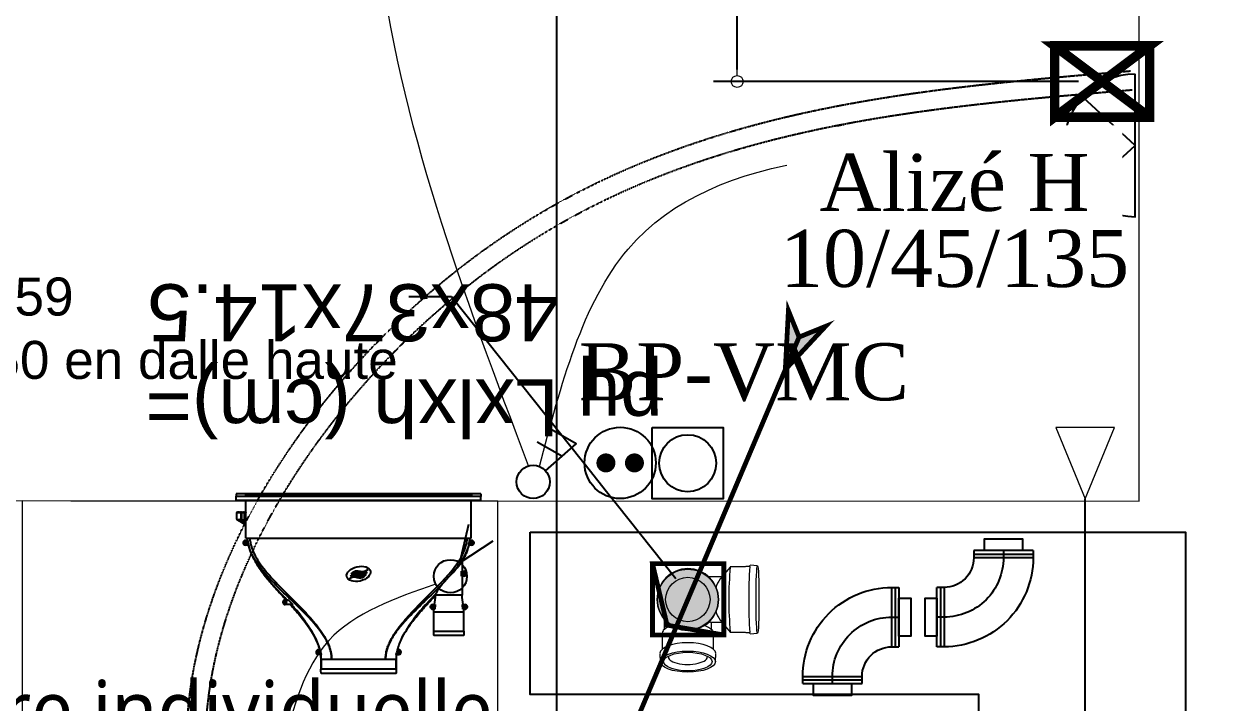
# Model space of a CAD drawing. Header units: millimetres. Extents: x 454430 to 532383, y -370512 to -310890.
# Drawn here: x 465382 to 467923, y -323335 to -321907 of the extents above; entities that cross this region are included whole.
import ezdxf
from ezdxf import colors
from ezdxf.entities.mleader import LeaderData, LeaderLine
from ezdxf.math import Vec2, Vec3

# ---------------------------------------------------------------- set-up
doc = ezdxf.new("R2010")
doc.units = ezdxf.units.MM
doc.set_wipeout_variables(frame=1)
doc.linetypes.add('prlm_ef', pattern=[0.165, 0.1, -0.065])
for name, color, linetype, lineweight in [('_GAZELEC-BOITE INCORPO', 36, 'Continuous', 18), ('_GAZELEC-RESERVATION', 1, 'Continuous', 18), ('_GAZELEC-RESERVATION 2', 132, 'Continuous', 18)]:
    doc.layers.add(name, color=color, linetype=linetype, lineweight=lineweight)
for name, color, linetype in [('_GAZELEC-EAU CHAUDE', 1, 'Continuous'), ('GAZ-EU FLECHE', 42, 'Continuous'), ('prlm-CHAUFF', 30, 'Continuous'), ('prlm-EAU-CHU', 42, 'Continuous'), ('prlm-EAU-EF', 161, 'Continuous'), ('prlm-EAU-EUEV', 25, 'Continuous'), ('prlm-ELEC-CFO', 201, 'Continuous'), ('prlm-GT', 242, 'Continuous'), ('prlm-VMC', 93, 'Continuous')]:
    doc.layers.add(name, color=color, linetype=linetype)
doc.layers.add('prlm-xpoly', color=7, linetype='Continuous', plot=False)
doc.styles.add('Arial', font='arial.ttf')
doc.styles.add('prlm-chauff', font='trebucbi.ttf', dxfattribs={"height": 18})
doc.styles.add('prlm-elec-cfo', font='comic.ttf', dxfattribs={"height": 12})
doc.styles.add('prlm-vmc', font='pala.ttf', dxfattribs={"height": 14})
doc.styles.get("Standard").update_dxf_attribs({"font": 'arial.ttf'})
doc.dimstyles.new('200', dxfattribs={"dimtxt": 150, "dimasz": 25, "dimexe": 50, "dimexo": 50, "dimgap": 20, "dimtad": 1, "dimdec": 0, "dimlfac": 0.1, "dimdsep": 46, "dimtxsty": 'Arial', "dimblk1": 'DOTBLANK', "dimblk2": 'DOTBLANK', "dimsah": 1, "dimcen": 25, "dimclrd": 5, "dimclre": 5, "dimadec": 0, "dimazin": 0, "dimtfac": 1, "dimtdec": 0, "dimtmove": 0, "dimatfit": 3, "dimldrblk": 'DOTBLANK', "dimfxl": 50, "dimtolj": 1, "dimtzin": 0, "dimarcsym": 0})

# ---------------------------------------------------------------- blocks, each defined once
blk = doc.blocks.new('xi.PCHD')
at = {"color": 0, "lineweight": 5}
blk.add_wipeout([(-7.5, -7.5), (7.5, -7.5), (7.5, 7.5), (-7.5, 7.5)], dxfattribs=at).dxf.layer = 'prlm-ELEC-CFO'
at = {"layer": 'prlm-ELEC-CFO', "color": 0, "linetype": 'ByBlock', "lineweight": 5, "const_width": 2}
for points in [[(-4, 0, 1), (-2, 0, 1)], [(2, 0, 1), (4, 0, 1)]]:
    blk.add_lwpolyline(points, format="xyb", close=True, dxfattribs=at)
at = {"layer": 'prlm-ELEC-CFO', "color": 0, "linetype": 'ByBlock', "lineweight": -2}
blk.add_circle((0, 0), 7.5, dxfattribs=at)
blk = doc.blocks.new('xi.DA')
at = {"layer": 'prlm-ELEC-CFO', "color": 0}
for points in [[(0.61, -1.67), (7.04, 4.05), (1.81, 7.01)], [(4.05, 1.39), (-1.17, 4.34)]]:
    blk.add_lwpolyline(points, dxfattribs=at)
blk.add_circle((-2, -4), 3.5, dxfattribs=at)
blk = doc.blocks.new('xi.ECAP')
at = {"color": 0}
blk.add_wipeout([(-15, 0), (-10.13, 11.06), (0, 15), (10.13, 11.06), (15, 0)], dxfattribs=at).dxf.layer = 'prlm-ELEC-CFO'
at = {"layer": 'prlm-ELEC-CFO', "color": 0, "linetype": 'ByBlock', "lineweight": -2, "flags": 128}
blk.add_lwpolyline([(15, 0, 1), (-15, 0)], format="xyb", close=True, dxfattribs=at)
at = {"layer": 'prlm-ELEC-CFO', "color": 0}
blk.add_lwpolyline([(-10.13, 11.06), (0, 0), (10.13, 11.06)], dxfattribs=at)
blk = doc.blocks.new('xi.VV')
at = {"layer": 'prlm-ELEC-CFO', "color": 0}
blk.add_lwpolyline([(6.95, 3.42), (0.01, -1.13), (1.91, 6.95)], dxfattribs=at)
blk.add_circle((-2, -4), 3.5, dxfattribs=at)
blk = doc.blocks.new('xi.chu')
at = {"layer": 'prlm-EAU-EUEV', "linetype": 'ByBlock', "lineweight": 5}
blk.add_hatch(color=0, dxfattribs=at).paths.add_polyline_path([(6.5, 0, 1), (-6.5, 0, 1)])
at = {"layer": 'prlm-EAU-EUEV', "color": 0, "linetype": 'ByBlock', "lineweight": 5}
blk.add_circle((0, 0), 6.5, dxfattribs=at)
blk = doc.blocks.new('xi.aam22')
at = {"layer": 'prlm-EAU-CHU', "color": 0, "lineweight": 13}
for p, q in [((-5.8, 13.12), (-5.89, 11.33)), ((5.89, 11.33), (5.8, 13.12)), ((-5.41, 10.46), (-5.41, 7.11)), ((5.41, 7.11), (5.41, 10.46)), ((-13.12, 7.25), (-14.67, 7.11)), ((-13.12, 7.25), (-13.03, 6.97)), ((-12.22, 6.97), (-13.03, 6.97)), ((-12.09, 6.85), (-12.22, 6.97)), ((-8.92, 6.85), (-12.09, 6.85)), ((-6.83, 4.34), (-8.91, 6.84)), ((-5, 6.32), (-5, 4.87)), ((5, 3.93), (5, 6.32)), ((-7.27, 4.87), (-4.96, 4.87)), ((-8.91, -6.84), (-6.83, -4.34)), ((-4.09, -4.87), (-7.27, -4.87)), ((-14.67, -7.11), (-13.12, -7.25)), ((-13.03, -6.94), (-13.12, -7.25)), ((-13.03, -6.97), (-12.22, -6.97)), ((-12.22, -6.97), (-12.09, -6.85)), ((-12.09, -6.85), (-8.92, -6.85))]:
    blk.add_line(p, q, dxfattribs=at)
at = {"layer": 'prlm-EAU-CHU', "color": 0, "lineweight": 13, "flags": 128}
blk.add_lwpolyline([(-4.96, 4.87), (-4.86, 4.84), (-4.68, 4.73), (-4.43, 4.56)], dxfattribs=at)
at = {"layer": 'prlm-EAU-CHU', "color": 0, "lineweight": 13}
for radius in [6.36, 4.67]:
    blk.add_circle((0, 0), radius, dxfattribs=at)
for centre, radius, start, end in [((-119.65, -0.01), 106.84, 356.281, 3.7477), ((-87.18, 0), 78.56, 354.9975, 5.0025), ((-4.48, 7.14), 0.936, 184.6605, 218.1259), ((-2.54, 9.09), 3.68, 223.507, 258.776), ((2.54, 9.09), 3.68, 281.224, 316.493), ((4.48, 7.14), 0.936, 321.8741, 355.3395), ((-11.68, 0.73), 6.05, 16.1332, 36.5542), ((-11.68, -0.73), 6.05, 323.4458, 343.8668)]:
    blk.add_arc(centre, radius, start, end, dxfattribs=at)
for centre, major_axis, ratio in [((0, 13.07), (5.79, 0), 0.383426), ((0, 13.07), (5.11, 0), 0.383329), ((-14.67, 0), (0, -7.1), 0.043635)]:
    blk.add_ellipse(centre, major_axis=major_axis, ratio=ratio, dxfattribs=at)
for centre, major_axis, ratio, start_param, end_param in [((0, 12.09), (-4.1, -0.03), 0.383971, 2.986035, 6.398097), ((0, 11.41), (-5.89, 0), 0.391508, 0.036281, 3.105311)]:
    blk.add_ellipse(centre, major_axis=major_axis, ratio=ratio, start_param=start_param, end_param=end_param, dxfattribs=at)
blk = doc.blocks.new('xi.be')
at = {"layer": 'prlm-VMC', "color": 0, "linetype": 'ByBlock', "lineweight": 5, "flags": 128}
blk.add_lwpolyline([(-6.17, -15), (6.17, -15), (0, 0)], close=True, dxfattribs=at)
at = {"layer": 'prlm-VMC', "color": 0, "linetype": 'ByBlock', "lineweight": 5}
blk.add_solid([(0, -1), (5.17, -14), (-5.17, -14), (0, -1)], dxfattribs=at)
blk = doc.blocks.new('xi.cv125-90')
at = {"layer": 'prlm-CHAUFF'}
for points in [[(-6.25, 0), (6.25, 0)], [(6.25, -0.75), (-6.25, -0.75)], [(6.25, -1.5), (-6.25, -1.5)], [(12.5, -20.25), (12.5, -7.75)], [(13.25, -7.75), (13.25, -20.25)], [(14, -20.25), (14, -7.75)]]:
    blk.add_lwpolyline(points, dxfattribs=at)
for points in [[(14, -20.25), (12.5, -20.25, -0.414214), (-6.25, -1.5), (-6.25, 0)], [(14, -14), (12.5, -14, -0.414214), (0, -1.5), (0, 0)], [(14, -7.75), (12.5, -7.75, -0.414214), (6.25, -1.5), (6.25, 0)]]:
    blk.add_lwpolyline(points, format="xyb", dxfattribs=at)
for points in [[(-4, 0), (-4, 2.5), (4, 2.5), (4, 0)], [(14, -10), (16.5, -10), (16.5, -18), (14, -18)]]:
    blk.add_lwpolyline(points, close=True, dxfattribs=at)
blk = doc.blocks.new('xi.twintop')
at = {"layer": 'prlm-CHAUFF', "ltscale": 50}
for p, q in [((-8, 35.6), (8, 35.6)), ((-7.9, 36.5), (7.9, 36.5)), ((-7.9, 35.6), (-7.9, 33.5)), ((-7.9, 33.5), (-7.9, 35.6)), ((7.9, 35.6), (7.9, 33.5)), ((7.9, 33.5), (7.9, 35.6)), ((-5.67, 33.5), (-7.9, 33.5)), ((5.67, 33.5), (-5.67, 33.5)), ((7.9, 33.5), (5.67, 33.5)), ((-8.61, 31.95), (-8.61, 32.05)), ((-8.61, 32.05), (-8.51, 32.05)), ((-8.51, 31.95), (-8.61, 31.95)), ((-8.51, 32.16), (-8.41, 32.16)), ((-8.51, 32.05), (-8.51, 32.16)), ((-8.51, 31.84), (-8.51, 31.95)), ((-8.41, 31.84), (-8.51, 31.84)), ((-7.9, 32.5), (-8.46, 32.5)), ((-8.46, 31.5), (-8.16, 31.5)), ((-8.41, 32.16), (-8.41, 32.05)), ((-8.41, 32.05), (-8.3, 32.05)), ((-8.3, 31.95), (-8.41, 31.95)), ((-8.41, 31.95), (-8.41, 31.84)), ((-8.3, 32.05), (-8.3, 31.95)), ((-8.16, 31.5), (-7.95, 32.18)), ((-7.9, 32.5), (-7.95, 32.18)), ((7.95, 32.18), (7.9, 32.5)), ((7.9, 32.5), (8.46, 32.5)), ((8.16, 31.5), (7.95, 32.18)), ((8.46, 31.5), (8.16, 31.5)), ((8.3, 31.95), (8.3, 32.05)), ((8.3, 32.05), (8.41, 32.05)), ((8.41, 31.95), (8.3, 31.95)), ((8.41, 32.16), (8.51, 32.16)), ((8.41, 32.05), (8.41, 32.16)), ((8.41, 31.84), (8.41, 31.95)), ((8.51, 31.84), (8.41, 31.84)), ((8.51, 32.16), (8.51, 32.05)), ((8.51, 32.05), (8.61, 32.05)), ((8.61, 31.95), (8.51, 31.95)), ((8.51, 31.95), (8.51, 31.84)), ((8.61, 32.05), (8.61, 31.95)), ((-22.15, 28.5), (-15.85, 28.5)), ((-9.41, 28.48), (-9.41, 28.48)), ((9.12, 29.02), (9.09, 29.02)), ((9.41, 28.48), (9.38, 28.48)), ((-15.75, 27.6), (-22.25, 27.6)), ((-22.15, 27.6), (-22.15, 23.5)), ((-22.15, 27.6), (-22.15, 23.5)), ((-15.85, 27.6), (-15.85, 23.5)), ((-15.85, 27.6), (-15.85, 23.5)), ((-22.4, 23), (-21.97, 23)), ((-15.85, 23.5), (-22.15, 23.5)), ((-21.97, 23), (-21.85, 22.06)), ((-16.15, 22.06), (-16.03, 23)), ((-16.03, 23), (-15.6, 23)), ((-22.56, 22.55), (-22.45, 22.55)), ((-22.56, 22.45), (-22.56, 22.55)), ((-22.45, 22.45), (-22.56, 22.45)), ((-22.45, 22.66), (-22.35, 22.66)), ((-22.45, 22.55), (-22.45, 22.66)), ((-22.45, 22.34), (-22.45, 22.45)), ((-22.35, 22.34), (-22.45, 22.34)), ((-21.85, 22), (-22.4, 22)), ((-22.35, 22.66), (-22.35, 22.55)), ((-22.35, 22.55), (-22.24, 22.55)), ((-22.24, 22.45), (-22.35, 22.45)), ((-22.35, 22.45), (-22.35, 22.34)), ((-22.24, 22.55), (-22.24, 22.45)), ((-21.85, 22.06), (-21.85, 22)), ((-16.2, 19.84), (-14.13, 22)), ((-14.13, 22), (-16.2, 19.84)), ((-16.15, 22), (-16.15, 22.06)), ((-15.6, 22), (-16.15, 22)), ((-15.76, 22.45), (-15.76, 22.55)), ((-15.76, 22.55), (-15.65, 22.55)), ((-15.65, 22.45), (-15.76, 22.45)), ((-15.65, 22.66), (-15.55, 22.66)), ((-15.65, 22.55), (-15.65, 22.66)), ((-15.65, 22.34), (-15.65, 22.45)), ((-15.55, 22.34), (-15.65, 22.34)), ((-15.55, 22.66), (-15.55, 22.55)), ((-15.55, 22.55), (-15.44, 22.55)), ((-15.55, 22.45), (-15.55, 22.34)), ((-15.44, 22.45), (-15.55, 22.45)), ((-15.44, 22.55), (-15.44, 22.45)), ((14.83, 21), (13.83, 22)), ((13.83, 22), (15.44, 22)), ((15.44, 21), (14.83, 21)), ((15.28, 21.45), (15.28, 21.55)), ((15.28, 21.55), (15.39, 21.55)), ((15.39, 21.45), (15.28, 21.45)), ((15.39, 21.66), (15.49, 21.66)), ((15.39, 21.55), (15.39, 21.66)), ((15.39, 21.34), (15.39, 21.45)), ((15.49, 21.34), (15.39, 21.34)), ((15.49, 21.66), (15.49, 21.55)), ((15.49, 21.55), (15.6, 21.55)), ((15.49, 21.45), (15.49, 21.34)), ((15.6, 21.45), (15.49, 21.45)), ((15.6, 21.55), (15.6, 21.45)), ((-21.8, 20), (-16.2, 20)), ((-21.8, 16), (-21.8, 20)), ((-21.8, 16), (-21.8, 20)), ((-16.2, 19.84), (-16.2, 20)), ((-16.2, 19.84), (-16.2, 20)), ((-22.36, 15.45), (-22.36, 15.55)), ((-22.36, 15.55), (-22.25, 15.55)), ((-22.25, 15.45), (-22.36, 15.45)), ((-22.25, 15.66), (-22.15, 15.66)), ((-22.25, 15.55), (-22.25, 15.66)), ((-22.25, 15.34), (-22.25, 15.45)), ((-22.15, 15.34), (-22.25, 15.34)), ((-22.2, 16), (-21.65, 16)), ((-22.15, 15.66), (-22.15, 15.55)), ((-22.15, 15.55), (-22.04, 15.55)), ((-22.15, 15.45), (-22.15, 15.34)), ((-22.04, 15.45), (-22.15, 15.45)), ((-22.04, 15.55), (-22.04, 15.45)), ((-21.65, 16), (-21.65, 15)), ((-21.65, 15), (-22.2, 15)), ((-21.8, 12.88), (-21.8, 15)), ((-21.8, 12.88), (-21.8, 15)), ((-23.96, 8.95), (-23.96, 9.05)), ((-23.96, 9.05), (-23.85, 9.05)), ((-23.85, 8.95), (-23.96, 8.95)), ((-23.85, 9.16), (-23.75, 9.16)), ((-23.85, 9.05), (-23.85, 9.16)), ((-23.85, 8.84), (-23.85, 8.95)), ((-23.75, 8.84), (-23.85, 8.84)), ((-23.8, 9.5), (-23.19, 9.5)), ((-23.36, 8.5), (-23.8, 8.5)), ((-23.75, 9.16), (-23.75, 9.05)), ((-23.75, 9.05), (-23.64, 9.05)), ((-23.75, 8.95), (-23.75, 8.84)), ((-23.64, 8.95), (-23.75, 8.95)), ((23.7, 8), (-23.7, 8)), ((-23.7, 8), (-23.7, 0)), ((-23.64, 9.05), (-23.64, 8.95)), ((-23.36, 8.42), (-23.36, 8.5)), ((23.19, 9.5), (23.8, 9.5)), ((23.36, 8.42), (23.36, 8.5)), ((23.8, 8.5), (23.36, 8.5)), ((23.64, 8.95), (23.64, 9.05)), ((23.64, 9.05), (23.75, 9.05)), ((23.75, 8.95), (23.64, 8.95)), ((23.7, 8), (23.7, 0)), ((23.75, 9.16), (23.85, 9.16)), ((23.75, 9.05), (23.75, 9.16)), ((23.75, 8.84), (23.75, 8.95)), ((23.85, 8.84), (23.75, 8.84)), ((23.85, 9.16), (23.85, 9.05)), ((23.85, 9.05), (23.96, 9.05)), ((23.85, 8.95), (23.85, 8.84)), ((23.96, 8.95), (23.85, 8.95)), ((23.96, 9.05), (23.96, 8.95)), ((24.18, 4.47), (23.7, 4.81)), ((24.06, 4.42), (23.7, 4.66)), ((23.7, 2.6), (24.06, 2.6)), ((23.7, 2.57), (23.73, 2.6)), ((23.79, 2.6), (23.88, 2.51)), ((23.88, 2.51), (23.97, 2.6)), ((24.04, 2.6), (24.13, 2.51)), ((24.06, 2.6), (24.06, 4.42)), ((24.64, 4.04), (24.06, 4.42)), ((24.64, 2.6), (24.06, 2.6)), ((24.13, 2.51), (24.22, 2.6)), ((24.2, 4.46), (24.18, 4.47)), ((24.18, 2.56), (24.24, 2.51)), ((24.54, 4.24), (24.2, 4.46)), ((24.24, 2.51), (24.3, 2.58)), ((24.28, 2.6), (24.37, 2.51)), ((24.35, 4.85), (24.33, 4.89)), ((24.35, 4.36), (24.35, 4.85)), ((24.35, 4.85), (24.36, 4.85)), ((24.37, 2.51), (24.46, 2.6)), ((24.41, 4.79), (24.43, 4.83)), ((24.41, 4.79), (24.41, 4.32)), ((25.01, 4.43), (24.41, 4.79)), ((24.42, 2.57), (24.48, 2.51)), ((24.43, 4.83), (25.04, 4.47)), ((24.48, 2.51), (24.56, 2.58)), ((24.54, 2.6), (24.63, 2.51)), ((24.63, 2.51), (24.72, 2.6)), ((24.64, 4.04), (24.72, 4.01)), ((24.64, 2.6), (24.64, 4.04)), ((24.72, 2.65), (24.64, 2.6)), ((24.64, 2.6), (24.64, 2.6)), ((25.66, 2.6), (24.64, 2.6)), ((24.7, 2.58), (24.77, 2.51)), ((24.72, 4.01), (24.72, 2.65)), ((24.72, 2.65), (25.71, 2.65)), ((24.73, 2.6), (24.82, 2.51)), ((24.82, 2.51), (24.91, 2.6)), ((24.9, 2.59), (24.98, 2.51)), ((24.98, 2.51), (25.07, 2.6)), ((25.04, 4.47), (25.01, 4.43)), ((25.01, 4.25), (25.01, 4.43)), ((25.02, 4.42), (25.01, 4.43)), ((25.06, 4.46), (25.02, 4.42)), ((25.02, 4.42), (25.02, 4.25)), ((25.28, 4.25), (25.02, 4.42)), ((25.02, 2.54), (25.05, 2.51)), ((25.04, 4.47), (25.06, 4.46)), ((25.05, 2.51), (25.09, 2.55)), ((25.06, 4.46), (25.39, 4.24)), ((25.06, 2.58), (25.13, 2.51)), ((25.13, 2.51), (25.22, 2.6)), ((25.19, 2.57), (25.25, 2.51)), ((25.25, 2.51), (25.34, 2.6)), ((25.29, 2.51), (25.32, 2.54)), ((25.31, 2.56), (25.36, 2.51)), ((25.36, 2.51), (25.45, 2.6)), ((25.4, 2.55), (25.44, 2.51)), ((25.44, 2.51), (25.53, 2.6)), ((25.48, 2.54), (25.51, 2.51)), ((25.51, 2.51), (25.6, 2.6)), ((25.55, 2.51), (25.64, 2.6)), ((25.71, 2.65), (25.66, 2.6)), ((25.66, 2.6), (25.66, 2.6)), ((25.71, 2.65), (25.71, 4.01)), ((-25.75, 0), (-25.75, -0.73)), ((25.75, 0), (-25.75, 0)), ((24.77, 2.51), (24.79, 2.53)), ((25.27, 2.53), (25.29, 2.51)), ((25.53, 2.53), (25.55, 2.51)), ((25.75, 0), (25.75, -0.73)), ((-25.75, -0.81), (-25.75, -0.73)), ((-25.75, -0.73), (25.75, -0.73)), ((-25.75, -1.3), (-25.75, -0.81)), ((25.75, -0.81), (-25.75, -0.81)), ((-25.75, -1.3), (25.75, -1.3)), ((23.75, -0.99), (-23.75, -0.99)), ((-23.75, -1.06), (-23.75, -0.99)), ((-23.55, -0.99), (-23.75, -1.06)), ((-23.75, -1.06), (23.75, -1.06)), ((23.75, -1.11), (-23.75, -1.11)), ((-23.75, -1.16), (-23.75, -1.11)), ((-23.59, -1.11), (-23.75, -1.16)), ((-23.75, -1.16), (23.75, -1.16)), ((23.75, -1.2), (-23.75, -1.2)), ((-23.75, -1.23), (-23.75, -1.2)), ((-23.64, -1.2), (-23.75, -1.23)), ((-23.75, -1.23), (23.75, -1.23)), ((23.75, -1.26), (-23.75, -1.26)), ((-23.75, -1.28), (-23.75, -1.26)), ((-23.68, -1.26), (-23.75, -1.28)), ((-23.75, -1.28), (23.75, -1.28)), ((23.75, -1.29), (-23.75, -1.29)), ((-23.75, -1.3), (-23.75, -1.29)), ((-23.73, -1.29), (-23.75, -1.3)), ((-23.75, -1.3), (23.75, -1.3)), ((23.75, -1.06), (23.55, -0.99)), ((23.75, -1.16), (23.59, -1.11)), ((23.75, -1.23), (23.64, -1.2)), ((23.75, -1.28), (23.68, -1.26)), ((23.75, -1.3), (23.73, -1.29)), ((23.75, -0.99), (23.75, -1.06)), ((23.75, -1.11), (23.75, -1.16)), ((23.75, -1.2), (23.75, -1.23)), ((23.75, -1.26), (23.75, -1.28)), ((23.75, -1.29), (23.75, -1.3)), ((25.75, -0.73), (25.75, -0.81)), ((25.75, -1.3), (25.75, -0.81))]:
    blk.add_line(p, q, dxfattribs=at)
for centre, radius in [((-8.46, 32), 0.3), ((-8.46, 32), 0.25), ((8.46, 32), 0.3), ((8.46, 32), 0.25), ((-22.4, 22.5), 0.3), ((-22.4, 22.5), 0.25), ((-15.6, 22.5), 0.3), ((-15.6, 22.5), 0.25), ((15.44, 21.5), 0.3), ((15.44, 21.5), 0.25), ((-22.2, 15.5), 0.3), ((-22.2, 15.5), 0.25), ((-23.8, 9), 0.3), ((-23.8, 9), 0.25), ((23.8, 9), 0.3), ((23.8, 9), 0.25)]:
    blk.add_circle(centre, radius, dxfattribs=at)
for centre, radius, start, end in [((-6.01, 35.83), 2, 160.5755, 186.7441), ((-6.01, 35.83), 2, 160.5755, 186.7441), ((6.01, 35.83), 2, 353.2559, 19.4245), ((6.01, 35.83), 2, 353.2559, 19.4245), ((-15.67, 33.51), 7.77, 352.5456, 359.9423), ((-15.72, 33.51), 7.82, 352.5763, 359.9264), ((-15.07, 33.49), 7.17, 353.9053, 0.1157), ((15.11, 33.49), 7.25, 179.9215, 187.8382), ((15.67, 33.51), 7.77, 180.0577, 187.4544), ((15.72, 33.51), 7.82, 180.0736, 187.4237), ((-19.51, 34.47), 11.74, 332.3321, 345.441), ((-19.16, 34.32), 11.35, 332.1374, 345.6929), ((-8.46, 32), 0.5, 90, 270), ((-15.07, 33.49), 7.17, 352.0923, 353.5448), ((21.1, 34.98), 13.43, 192.9954, 216.0824), ((19.16, 34.32), 11.35, 194.4106, 207.8626), ((8.46, 32), 0.5, 270, 90), ((-20.26, 27.83), 2, 160.5755, 186.7441), ((-20.26, 27.83), 2, 160.5755, 186.7441), ((-17.74, 27.83), 2, 353.2559, 19.4245), ((-17.74, 27.83), 2, 353.2559, 19.4245), ((-43.13, 48.06), 39, 319.3887, 329.86), ((-43.13, 48.06), 39, 319.3887, 329.8601), ((-26.92, 38.17), 20.01, 331.0483, 332.7983), ((-26.92, 38.17), 20.01, 331.0482, 332.7982), ((26.92, 38.17), 20.01, 207.2018, 208.9518), ((43.13, 48.06), 39, 210.1399, 220.6113), ((43.13, 48.06), 39, 212.5506, 220.6113), ((-22.4, 22.5), 0.5, 90, 270), ((-15.6, 22.5), 0.5, 270, 90), ((-22.51, 30.1), 11.66, 315.9701, 320.4245), ((-22.76, 30.33), 11.99, 316.0326, 320.3619), ((22.51, 30.1), 11.66, 219.5755, 224.0299), ((22.76, 30.33), 11.99, 219.6381, 223.9674), ((15.44, 21.5), 0.5, 270, 90), ((-22.2, 15.5), 0.5, 90, 270), ((-2.48, -0.77), 23.65, 136.4099, 144.7501), ((-44.74, 40.05), 35.1, 315.7111, 319.5265), ((-23.8, 9), 0.5, 90, 270), ((-11.41, 6.64), 12.12, 163.7263, 166.3852), ((23.8, 9), 0.5, 270, 90), ((17.64, -7.23), 13.85, 61.9182, 64.0515), ((17.76, -6.88), 13.43, 62.115, 63.7632), ((18.29, -6.04), 12.5, 61.3177, 61.5903), ((24.75, 5.45), 0.703, 233.033, 242.9325), ((24.72, 5.11), 0.448, 214.6713, 225.4982), ((25.88, 4.92), 0.836, 234.1326, 239.2425), ((18.29, -6.04), 12.5, 53.7494, 55.0637)]:
    blk.add_arc(centre, radius, start, end, dxfattribs=at)
blk.add_ellipse((0, 15.55), major_axis=(2.49, 0.57), ratio=0.600775, dxfattribs=at)
for points, knots in [([(-5.67, 33.5), (-5.67, 33.33), (-5.68, 33.16), (-5.7, 32.82), (-5.72, 32.65), (-5.8, 32.15), (-5.87, 31.82), (-6.05, 31.16), (-6.16, 30.84), (-6.41, 30.21), (-6.55, 29.9), (-7, 29), (-7.34, 28.43), (-8.08, 27.34), (-8.47, 26.81), (-9.69, 25.27), (-10.57, 24.3), (-12.38, 22.39), (-13.32, 21.46), (-15.19, 19.6), (-16.12, 18.67), (-17.95, 16.77), (-18.84, 15.8), (-20.08, 14.27), (-20.47, 13.75), (-21.03, 12.94), (-21.21, 12.66), (-21.55, 12.09), (-21.72, 11.8), (-22.17, 10.91), (-22.43, 10.31), (-22.7, 9.36), (-22.77, 9.03), (-22.86, 8.47), (-22.88, 8.24), (-22.89, 8)], [0, 0, 0, 0, 0.015625, 0.015625, 0.03125, 0.03125, 0.0625, 0.0625, 0.09375, 0.09375, 0.125, 0.125, 0.1875, 0.1875, 0.25, 0.25, 0.375, 0.375, 0.5, 0.5, 0.625, 0.625, 0.75, 0.75, 0.8125, 0.8125, 0.84375, 0.84375, 0.875, 0.875, 0.9375, 0.9375, 0.96875, 0.96875, 0.9907189, 0.9907189, 0.9907189, 0.9907189]), ([(-18.04, 17.26), (-16.85, 18.51), (-15.59, 19.7), (-13.1, 22.1), (-11.85, 23.3), (-10.07, 25.17), (-9.49, 25.81), (-8.39, 27.13), (-7.87, 27.82), (-7.16, 28.91), (-6.93, 29.29), (-6.52, 30.07), (-6.33, 30.48), (-6.02, 31.31), (-5.89, 31.74), (-5.76, 32.39), (-5.73, 32.61), (-5.69, 32.95), (-5.69, 33.06), (-5.67, 33.28), (-5.67, 33.39), (-5.67, 33.5)], [0, 0, 0, 0, 0.25, 0.25, 0.5, 0.5, 0.625, 0.625, 0.75, 0.75, 0.8125, 0.8125, 0.875, 0.875, 0.9375, 0.9375, 0.96875, 0.96875, 0.984375, 0.984375, 1, 1, 1, 1]), ([(5.67, 33.5), (5.67, 33.33), (5.68, 33.16), (5.71, 32.81), (5.73, 32.64), (5.81, 32.14), (5.88, 31.8), (6.08, 31.14), (6.2, 30.82), (6.47, 30.19), (6.62, 29.88), (7.1, 28.98), (7.46, 28.42), (8.23, 27.34), (8.65, 26.82), (9.93, 25.3), (10.84, 24.34), (12.72, 22.46), (13.69, 21.54), (15.61, 19.69), (16.57, 18.77), (18.43, 16.87), (19.34, 15.9), (20.59, 14.36), (20.99, 13.83), (21.55, 13), (21.73, 12.72), (22.07, 12.15), (22.24, 11.85), (22.69, 10.95), (22.94, 10.33), (23.21, 9.37), (23.28, 9.05), (23.36, 8.48), (23.38, 8.24), (23.39, 8)], [0, 0, 0, 0, 0.015625, 0.015625, 0.03125, 0.03125, 0.0625, 0.0625, 0.09375, 0.09375, 0.125, 0.125, 0.1875, 0.1875, 0.25, 0.25, 0.375, 0.375, 0.5, 0.5, 0.625, 0.625, 0.75, 0.75, 0.8125, 0.8125, 0.84375, 0.84375, 0.875, 0.875, 0.9375, 0.9375, 0.96875, 0.96875, 0.9908046, 0.9908046, 0.9908046, 0.9908046]), ([(22.89, 8), (22.88, 8.24), (22.86, 8.47), (22.77, 9.03), (22.7, 9.36), (22.43, 10.31), (22.17, 10.91), (21.72, 11.8), (21.55, 12.09), (21.21, 12.66), (21.03, 12.94), (20.47, 13.75), (20.08, 14.27), (18.84, 15.8), (17.95, 16.77), (16.12, 18.67), (15.18, 19.6), (13.32, 21.46), (12.38, 22.39), (10.57, 24.3), (9.69, 25.27), (8.47, 26.81), (8.08, 27.34), (7.34, 28.43), (7, 29), (6.55, 29.9), (6.41, 30.21), (6.16, 30.84), (6.05, 31.16), (5.87, 31.82), (5.79, 32.15), (5.72, 32.65), (5.7, 32.82), (5.68, 33.16), (5.67, 33.33), (5.67, 33.5)], [0.0092808, 0.0092808, 0.0092808, 0.0092808, 0.03125, 0.03125, 0.0625, 0.0625, 0.125, 0.125, 0.15625, 0.15625, 0.1875, 0.1875, 0.25, 0.25, 0.375, 0.375, 0.5, 0.5, 0.625, 0.625, 0.75, 0.75, 0.8125, 0.8125, 0.875, 0.875, 0.90625, 0.90625, 0.9375, 0.9375, 0.96875, 0.96875, 0.984375, 0.984375, 1, 1, 1, 1]), ([(-8.9, 29.46), (-9.06, 29.12), (-9.43, 28.41), (-10.08, 27.35), (-10.83, 26.27), (-11.65, 25.18), (-12.54, 24.1), (-13.65, 22.81), (-14.86, 21.46), (-15.81, 20.43), (-16.2, 20)], [0.1568082, 0.1568082, 0.1568082, 0.1568082, 0.2305418, 0.3149874, 0.4025619, 0.4929385, 0.5856877, 0.6803551, 0.8317746, 0.9509578, 0.9509578, 0.9509578, 0.9509578]), ([(14.38, 22), (14.06, 22.36), (13.37, 23.14), (12.33, 24.35), (11.38, 25.54), (10.58, 26.62), (9.93, 27.59), (9.37, 28.52), (9.05, 29.15), (8.91, 29.44)], [0.5730592, 0.5730592, 0.5730592, 0.5730592, 0.626259, 0.6884084, 0.7489718, 0.7930827, 0.8358988, 0.8773199, 0.9123747, 0.9123747, 0.9123747, 0.9123747]), ([(23.19, 9.5), (23.12, 9.79), (23.04, 10.07), (22.86, 10.64), (22.75, 10.92), (22.41, 11.74), (22.14, 12.27), (21.56, 13.3), (21.24, 13.8), (20.57, 14.77), (20.21, 15.25), (19.11, 16.65), (18.33, 17.54), (16.73, 19.29), (15.91, 20.15), (15.09, 21)], [0, 0, 0, 0, 0.0625, 0.0625, 0.125, 0.125, 0.25, 0.25, 0.375, 0.375, 0.5, 0.5, 0.75, 0.75, 1, 1, 1, 1]), ([(21.4, 13.55), (21.3, 13.71), (20.98, 14.2), (20.41, 15.02), (19.67, 15.99), (18.88, 16.96), (17.95, 18.04), (16.9, 19.22), (15.98, 20.24), (15.44, 20.84), (15.29, 21)], [0.1694223, 0.1694223, 0.1694223, 0.1694223, 0.1906001, 0.2339285, 0.2787061, 0.3247019, 0.3716424, 0.4351709, 0.4991397, 0.523565, 0.523565, 0.523565, 0.523565]), ([(-18.04, 17.26), (-17.81, 17.52), (-17.58, 17.79), (-17.17, 18.3), (-16.98, 18.55), (-16.64, 19.03), (-16.49, 19.25), (-16.32, 19.53), (-16.28, 19.62), (-16.22, 19.76), (-16.2, 19.81), (-16.2, 19.84)], [0, 0, 0, 0, 0.25, 0.25, 0.5, 0.5, 0.75, 0.75, 0.875, 0.875, 1, 1, 1, 1]), ([(-23.39, 8), (-23.38, 8.28), (-23.35, 8.55), (-23.25, 9.19), (-23.16, 9.55), (-22.84, 10.61), (-22.54, 11.29), (-21.83, 12.6), (-21.42, 13.22), (-20.56, 14.41), (-20.09, 14.98), (-19.62, 15.54)], [0.0331631, 0.0331631, 0.0331631, 0.0331631, 0.125, 0.125, 0.25, 0.25, 0.5, 0.5, 0.75, 0.75, 1, 1, 1, 1]), ([(-1.94, 14.63), (-1.21, 15.35), (-0.84, 15.44), (-0.45, 15.4), (0.16, 15.33), (0.81, 14.93), (1.54, 15.51)], [0, 0, 0, 0, 0.389075, 0.389075, 0.389075, 1, 1, 1, 1]), ([(-1.63, 15.67), (-0.9, 16.39), (-0.53, 16.49), (-0.14, 16.44), (0.47, 16.38), (1.12, 15.98), (1.85, 16.55)], [0, 0, 0, 0, 0.389075, 0.389075, 0.389075, 1, 1, 1, 1]), ([(-23.19, 9.5), (-23.12, 9.8), (-23.04, 10.09), (-22.9, 10.53), (-22.84, 10.67), (-22.74, 10.96), (-22.68, 11.1), (-22.5, 11.53), (-22.37, 11.8), (-22.1, 12.35), (-21.95, 12.61), (-21.8, 12.88)], [0, 0, 0, 0, 0.25, 0.25, 0.375, 0.375, 0.5, 0.5, 0.75, 0.75, 1, 1, 1, 1]), ([(-21.8, 12.88), (-21.96, 12.6), (-22.11, 12.32), (-22.4, 11.74), (-22.54, 11.45), (-22.78, 10.85), (-22.89, 10.55), (-23.01, 10.17), (-23.03, 10.1), (-23.05, 10.03)], [0, 0, 0, 0, 0.25, 0.25, 0.5, 0.5, 0.75, 0.75, 0.8062429, 0.8062429, 0.8062429, 0.8062429]), ([(24.24, 4.96), (24.23, 4.96), (24.23, 4.96), (24.22, 4.97), (24.2, 4.97), (24.19, 4.97), (24.18, 4.98), (24.16, 4.98), (24.15, 4.98), (24.13, 4.99), (24.11, 4.99), (24.09, 4.99), (24.08, 4.99), (24.05, 4.99), (24.02, 4.99), (23.98, 4.99), (23.93, 4.98), (23.89, 4.98), (23.84, 4.97), (23.78, 4.96), (23.74, 4.95), (23.71, 4.95), (23.7, 4.94)], [0.1059402, 0.1059402, 0.1059402, 0.1059402, 0.1359504, 0.1694868, 0.202886, 0.2361704, 0.2693627, 0.3024859, 0.3355633, 0.3686184, 0.401675, 0.434757, 0.4678887, 0.5010941, 0.5629781, 0.6246926, 0.6863942, 0.7482374, 0.8103737, 0.8729511, 0.9361135, 0.9654522, 0.9654522, 0.9654522, 0.9654522]), ([(23.7, 4.91), (23.71, 4.91), (23.72, 4.91), (23.74, 4.92), (23.78, 4.92), (23.81, 4.93), (23.83, 4.93), (23.86, 4.94), (23.89, 4.94), (23.92, 4.95), (23.94, 4.95), (23.97, 4.95), (23.99, 4.96), (24.02, 4.96), (24.04, 4.96), (24.06, 4.96), (24.08, 4.96), (24.11, 4.96), (24.14, 4.96), (24.18, 4.96), (24.21, 4.95), (24.24, 4.95), (24.26, 4.94), (24.28, 4.93), (24.3, 4.92), (24.32, 4.91), (24.33, 4.9), (24.33, 4.89)], [0.053874, 0.053874, 0.053874, 0.053874, 0.0607104, 0.0907643, 0.1206402, 0.1503557, 0.1799287, 0.2093776, 0.238721, 0.2679778, 0.2971672, 0.3263086, 0.3554219, 0.3845269, 0.4136437, 0.4427926, 0.4719939, 0.5012681, 0.5562327, 0.6110034, 0.6657154, 0.7205017, 0.7754929, 0.8308166, 0.8865967, 0.9429527, 1, 1, 1, 1]), ([(24.35, 4.85), (24.35, 4.86), (24.35, 4.86), (24.34, 4.87), (24.33, 4.88), (24.32, 4.88), (24.31, 4.89), (24.3, 4.89), (24.29, 4.9), (24.28, 4.9), (24.26, 4.91), (24.25, 4.91), (24.23, 4.91), (24.22, 4.92), (24.2, 4.92), (24.18, 4.92), (24.17, 4.92), (24.15, 4.92), (24.12, 4.92), (24.09, 4.92), (24.05, 4.92), (24, 4.92), (23.95, 4.91), (23.9, 4.9), (23.85, 4.89), (23.79, 4.88), (23.74, 4.87), (23.71, 4.86), (23.7, 4.86)], [0, 0, 0, 0, 0.0300773, 0.0600539, 0.0899314, 0.1197114, 0.1493956, 0.1789856, 0.2084831, 0.2378898, 0.2672073, 0.2964374, 0.3255817, 0.3546421, 0.3836203, 0.4125181, 0.4413372, 0.4700795, 0.4987468, 0.5532579, 0.6080368, 0.6630958, 0.7184471, 0.7741027, 0.8300742, 0.8863734, 0.9430116, 0.9677174, 0.9677174, 0.9677174, 0.9677174]), ([(24.65, 4.2), (24.65, 4.2), (24.64, 4.2), (24.64, 4.2), (24.63, 4.2), (24.63, 4.2), (24.62, 4.2), (24.61, 4.21), (24.6, 4.21), (24.59, 4.21), (24.58, 4.22), (24.55, 4.23), (24.54, 4.24), (24.54, 4.24)], [0, 0, 0, 0, 0.061789, 0.122374, 0.182441, 0.242697, 0.303842, 0.366548, 0.43144, 0.49908, 0.668346, 0.832646, 1, 1, 1, 1]), ([(25.45, 4.21), (25.44, 4.21), (25.44, 4.22), (25.43, 4.22), (25.41, 4.23), (25.4, 4.23), (25.39, 4.24), (25.37, 4.24), (25.36, 4.25), (25.34, 4.25), (25.32, 4.25), (25.3, 4.26), (25.29, 4.26), (25.27, 4.26), (25.24, 4.26), (25.22, 4.26), (25.2, 4.26), (25.17, 4.26), (25.13, 4.26), (25.08, 4.26), (25.03, 4.26), (24.97, 4.25), (24.91, 4.24), (24.85, 4.24), (24.79, 4.23), (24.72, 4.21), (24.67, 4.21), (24.65, 4.2)], [0.0304712, 0.0304712, 0.0304712, 0.0304712, 0.0599457, 0.0897682, 0.1195016, 0.1491541, 0.1787343, 0.2082505, 0.2377114, 0.2671256, 0.2965018, 0.3258487, 0.355175, 0.3844897, 0.4138015, 0.4431194, 0.4724522, 0.5018089, 0.5568669, 0.611863, 0.6668562, 0.7219052, 0.7770682, 0.8324028, 0.8879658, 0.9438132, 1, 1, 1, 1]), ([(25.71, 4.01), (25.69, 4.04), (25.65, 4.06), (25.55, 4.09), (25.48, 4.1), (25.35, 4.1), (25.31, 4.1), (25.21, 4.09), (25.16, 4.09), (24.98, 4.06), (24.86, 4.04), (24.72, 4.01)], [0, 0, 0, 0, 0.25, 0.25, 0.5, 0.5, 0.625, 0.625, 0.75, 0.75, 1, 1, 1, 1])]:
    blk.add_open_spline(points, degree=3, knots=knots, dxfattribs=at)
for points in [[(-22.15, 23.5), (-22.15, 23.33), (-22.14, 23.17), (-22.13, 23)], [(-22.15, 23.5), (-22.15, 23.33), (-22.14, 23.17), (-22.13, 23)], [(-15.85, 23.5), (-15.85, 23.33), (-15.86, 23.17), (-15.87, 23)], [(-15.85, 23.5), (-15.85, 23.33), (-15.86, 23.17), (-15.87, 23)], [(-22.01, 22), (-21.91, 21.33), (-21.8, 20.67), (-21.8, 20)], [(-22.01, 22), (-21.91, 21.33), (-21.8, 20.67), (-21.8, 20)], [(-15.99, 22), (-16.09, 21.33), (-16.2, 20.67), (-16.2, 20)], [(-15.99, 22), (-16.09, 21.33), (-16.2, 20.67), (-16.2, 20)], [(-1.78, 15.16), (-1.06, 15.88), (-0.68, 15.97), (-0.29, 15.93)], [(-0.39, 15.58), (-0.78, 15.62), (-1.16, 15.52), (-1.78, 15.16)], [(-0.23, 16.09), (-0.63, 16.13), (-1.01, 16.03), (-1.63, 15.67)], [(1.54, 15.51), (0.72, 14.57), (0.07, 14.98), (-0.55, 15.04)], [(1.7, 16.04), (0.88, 15.1), (0.23, 15.51), (-0.39, 15.58)], [(-0.29, 15.93), (0.32, 15.87), (0.96, 15.47), (1.7, 16.04)], [(1.85, 16.55), (1.03, 15.62), (0.38, 16.02), (-0.23, 16.09)], [(-0.55, 15.04), (-0.94, 15.09), (-1.32, 14.99), (-1.94, 14.63)], [(-23.19, 9.5), (-23.26, 9.17), (-23.32, 8.84), (-23.36, 8.5)], [(23.36, 8.5), (23.32, 8.84), (23.26, 9.17), (23.19, 9.5)]]:
    blk.add_open_spline(points, degree=3, dxfattribs=at)
at = {"layer": 'prlm-CHAUFF', "ltscale": 50, "insert": (-42.19, -13.41), "char_height": 12, "width": 139.7925, "attachment_point": 1}
blk.add_mtext('Lxlxh (cm)= 48x37x14.5', dxfattribs=at)
blk = doc.blocks.new('xi.bp-vmc-cui')
at = {"layer": 'prlm-VMC', "color": 0, "linetype": 'ByBlock', "lineweight": -2, "flags": 128}
blk.add_lwpolyline([(-7.5, 7.5), (7.5, 7.5), (7.5, -7.5), (-7.5, -7.5)], close=True, dxfattribs=at)
at = {"layer": 'prlm-VMC', "color": 0, "linetype": 'ByBlock', "lineweight": -2}
blk.add_circle((0, 0), 6, dxfattribs=at)
blk = doc.blocks.new('FLECHE2')
h = blk.add_hatch(color=256)
h.dxf.hatch_style = 1
h.paths.add_polyline_path([(496271.9, -370023.3), (496278.4, -369899.2), (496300.9, -369954.8), (496356.5, -369932.3)])
at = {"const_width": 10}
for points in [[(496066.7, -370507.2), (496300.9, -369954.8), (496356.5, -369932.3), (496271.9, -370023.3), (496300.9, -369954.8), (496278.4, -369899.2), (496271.9, -370023.3), (496356.5, -369932.3), (496300.9, -369954.8), (496278.4, -369899.2), (496271.9, -370023.3)], [(496271.9, -370023.3), (496278.4, -369899.2), (496300.9, -369954.8), (496356.5, -369932.3), (496271.9, -370023.3)]]:
    blk.add_lwpolyline(points, dxfattribs=at)
blk = doc.blocks.new('FLECHE1')
h = blk.add_hatch(color=256)
h.dxf.hatch_style = 1
h.paths.add_polyline_path([(495907.1, -370439.6), (495913.6, -370315.5), (495936.1, -370371.1), (495991.7, -370348.6)])
for p, q in [((495907.1, -370439.6), (496141.3, -369887.2)), ((495913.6, -370315.5), (495907.1, -370439.6)), ((495913.6, -370315.5), (495907.1, -370439.6)), ((495936.1, -370371.1), (495913.6, -370315.5)), ((495936.1, -370371.1), (495913.6, -370315.5)), ((495991.7, -370348.6), (495907.1, -370439.6)), ((495907.1, -370439.6), (495991.7, -370348.6)), ((495936.1, -370371.1), (495991.7, -370348.6)), ((495991.7, -370348.6), (495936.1, -370371.1)), ((495907.1, -370439.6), (495936.1, -370371.1))]:
    blk.add_line(p, q)
at = {"const_width": 10}
for points in [[(495936.1, -370371.1), (496141.3, -369887.2)], [(495907.1, -370439.6), (495913.6, -370315.5), (495936.1, -370371.1), (495991.7, -370348.6), (495907.1, -370439.6)]]:
    blk.add_lwpolyline(points, dxfattribs=at)
blk = doc.blocks.new('_DOTBLANK')
at = {"color": 0, "linetype": 'ByBlock'}
blk.add_line((-0.5, 0), (-1, 0), dxfattribs=at)
blk.add_circle((0, 0), 0.5, dxfattribs=at)
blk = doc.blocks.new('*D127')
at = {"layer": '_GAZELEC-BOITE INCORPO', "color": 5, "lineweight": -2, "transparency": 16777216}
for p, q in [((467601.6, -319035.7), (466833.3, -319035.7)), ((466883.3, -322002.4), (466883.3, -319060.7)), ((467601.6, -322027.4), (466833.3, -322027.4))]:
    blk.add_line(p, q, dxfattribs=at)
at = {"layer": '_GAZELEC-BOITE INCORPO', "color": 5, "lineweight": -2, "transparency": 16777216, "xscale": 25, "yscale": 25, "zscale": 25}
for p, rotation in [((466883.3, -319035.7), 90), ((466883.3, -322027.4), 270)]:
    blk.add_blockref('_DOTBLANK', p, dxfattribs=dict(at, rotation=rotation))
at = {"layer": '_GAZELEC-BOITE INCORPO', "color": 0, "transparency": 16777216, "insert": (466786.7, -320531.6), "char_height": 150, "attachment_point": 5, "rotation": 90, "style": 'Arial'}
blk.add_mtext('\\A1;299', dxfattribs=at)
blk = doc.blocks.new('*D131')
at = {"layer": '_GAZELEC-BOITE INCORPO', "color": 5, "lineweight": -2, "transparency": 16777216}
for p, q in [((467780.7, -319035.7), (466453.5, -319035.7)), ((466503.5, -323452.8), (466503.5, -319060.7)), ((467031.3, -323477.8), (466453.5, -323477.8))]:
    blk.add_line(p, q, dxfattribs=at)
at = {"layer": '_GAZELEC-BOITE INCORPO', "color": 5, "lineweight": -2, "transparency": 16777216, "xscale": 25, "yscale": 25, "zscale": 25}
for p, rotation in [((466503.5, -319035.7), 90), ((466503.5, -323477.8), 270)]:
    blk.add_blockref('_DOTBLANK', p, dxfattribs=dict(at, rotation=rotation))
at = {"layer": '_GAZELEC-BOITE INCORPO', "color": 0, "transparency": 16777216, "insert": (466408.5, -321256.7), "char_height": 150, "attachment_point": 5, "rotation": 90, "style": 'Arial'}
blk.add_mtext('\\A1;444', dxfattribs=at)

msp = doc.modelspace()

# ---------------------------------------------------------------- linework, layer by layer
at = {"layer": '_GAZELEC-RESERVATION 2', "const_width": 10}
msp.add_lwpolyline([(466855.2, -323042.3), (466780.2, -323042.3), (466705.2, -323042.3), (466705.2, -323192.3), (466855.2, -323192.3), (466855.2, -323042.3), (466705.2, -323042.3), (466735.9, -323171.7), (466855.2, -323192.3)], dxfattribs=at)
at = {"layer": 'prlm-ELEC-CFO', "lineweight": 13}
for points in [[(466444.2, -322836.6), (466127.1, -321738.2), (466123.9, -320944.1)], [(466248.6, -323085.3), (466024, -323203.8), (465926.2, -323429.1)]]:
    msp.add_spline(points, degree=3, dxfattribs=at)
at = {"layer": 'prlm-GT', "ltscale": 50}
msp.add_lwpolyline([(466447.3, -322975.8), (467827, -322975.8), (467826.9, -323707.8), (467392.3, -323707.7), (467392.3, -323317.8), (466447.3, -323317.8)], close=True, dxfattribs=at)
at = {"layer": 'prlm-xpoly', "lineweight": 0}
for points in [[(460981.8, -319133.5), (460981.8, -322908.3), (467729.3, -322910.6), (467729.3, -319133.5)], [(464709.3, -324620.8), (465380.1, -324620.8), (465378.3, -326520.6), (467826.3, -326519.7), (467827.1, -325151.6), (466379.7, -325151.6), (466379.5, -322910.6), (465378.3, -322909.8), (465378.3, -323958), (464708.4, -323958)]]:
    msp.add_lwpolyline(points, close=True, dxfattribs=at)

# ---------------------------------------------------------------- block references
at = {"layer": 'GAZ-EU FLECHE'}
msp.add_blockref('FLECHE1', (-29361.8, 46769.5), dxfattribs=at)
at = {"layer": 'prlm-CHAUFF', "ltscale": 50, "xscale": 10, "yscale": 10, "zscale": 10}
for name, p, rotation in [('xi.twintop', (466086.4, -322908.3), 179.9992710750819), ('xi.cv125-90', (467303.9, -323154.7), 90.0000000000057), ('xi.cv125-90', (467223.8, -323154.7), 269.9999999999984)]:
    msp.add_blockref(name, p, dxfattribs=dict(at, rotation=rotation))
at = {"layer": 'prlm-EAU-CHU', "xscale": 10, "yscale": 10, "zscale": 10, "rotation": 179.9999933324923}
msp.add_blockref('xi.aam22', (466779.5, -323117.7), dxfattribs=at)
at = {"layer": 'prlm-EAU-EUEV', "xscale": -10, "yscale": 10, "zscale": 10, "rotation": 359.9999999999998}
msp.add_blockref('xi.chu', (466779.5, -323117.7), dxfattribs=at)
at = {"layer": 'prlm-ELEC-CFO', "xscale": 10, "yscale": 10, "zscale": 10}
msp.add_blockref('xi.VV', (466299.6, -323028.9), dxfattribs=at)
at = {"layer": 'prlm-VMC', "ltscale": 50, "xscale": 10, "yscale": 10, "zscale": 10, "rotation": 179.9999933324987}
msp.add_blockref('xi.be', (467616, -322905.8), dxfattribs=at)

# ---------------------------------------------------------------- texts
at = {"layer": 'prlm-CHAUFF', "insert": (464728.4, -323289.1), "char_height": 120, "width": 1804.181, "attachment_point": 1, "style": 'prlm-chauff'}
msp.add_mtext('Chaudière individuelle Chappée Initiaplus Compact 28 ', dxfattribs=at)

# ---------------------------------------------------------------- next in the draw order: texts
at = {"layer": 'prlm-ELEC-CFO', "lineweight": 20, "insert": (466637.2, -322671.9), "char_height": 120, "attachment_point": 5, "line_spacing_factor": 0.8, "style": 'prlm-elec-cfo', "bg_fill": 3, "box_fill_scale": 1.1, "bg_fill_color": 256, "bg_fill_transparency": 0}
msp.add_mtext('hd', dxfattribs=at)

# ---------------------------------------------------------------- next in the draw order: block references
at = {"layer": 'prlm-ELEC-CFO', "xscale": 10, "yscale": 10, "zscale": 10}
for name, p in [('xi.DA', (466473.9, -322830.2)), ('xi.PCHD', (466637.1, -322830.2))]:
    msp.add_blockref(name, p, dxfattribs=at)

# ---------------------------------------------------------------- next in the draw order: texts
at = {"layer": 'prlm-VMC', "insert": (466550.2, -322578.3), "char_height": 120, "attachment_point": 1, "style": 'prlm-vmc'}
msp.add_mtext_dynamic_manual_height_columns('BP-VMC', width=101.13, gutter_width=50, heights=[0], dxfattribs=at)

# ---------------------------------------------------------------- next in the draw order: linework, layer by layer
at = {"layer": 'prlm-ELEC-CFO', "lineweight": 13}
msp.add_spline([(466467.1, -322837.8), (466653.7, -322380.2), (467571.5, -322167.3)], degree=3, dxfattribs=at)
at = {"layer": 'prlm-VMC'}
msp.add_lwpolyline([(467154.7, -328459.3), (466599.7, -328459.3), (466599.7, -326350.8), (467616, -326350.8), (467616, -322905.8)], dxfattribs=at)

# ---------------------------------------------------------------- next in the draw order: block references
at = {"layer": 'prlm-VMC', "xscale": 10, "yscale": 10, "zscale": 10}
msp.add_blockref('xi.bp-vmc-cui', (466779.1, -322830.8), dxfattribs=at)

# ---------------------------------------------------------------- next in the draw order: block references
at = {"layer": 'prlm-ELEC-CFO', "xscale": 10, "yscale": 10, "zscale": 10, "rotation": 90.00000000000006}
msp.add_blockref('xi.ECAP', (467721.4, -322161.9), dxfattribs=at)

# ---------------------------------------------------------------- next in the draw order: texts
at = {"layer": 'prlm-VMC', "ltscale": 25, "insert": (467341, -322320.6), "char_height": 120, "width": 586.147, "attachment_point": 5, "line_spacing_factor": 0.8, "style": 'prlm-vmc', "bg_fill": 2}
msp.add_mtext('Alizé H 10/45/135', dxfattribs=at)

# ---------------------------------------------------------------- next in the draw order: dimensions: what is measured, and where the dimension line sits
at = {"layer": '_GAZELEC-BOITE INCORPO'}
dim = msp.add_linear_dim(base=(466883.3, -319035.7), p1=(467651.6, -322027.4), p2=(467651.6, -319035.7), angle=90, dimstyle='200', dxfattribs=at)
dim.commit()
dim.dimension.update_dxf_attribs({"geometry": '*D127', "text_midpoint": (466786.7, -320531.6)})

# ---------------------------------------------------------------- next in the draw order: linework, layer by layer
at = {"layer": '_GAZELEC-BOITE INCORPO', "const_width": 20}
msp.add_lwpolyline([(467551.6, -322052.4), (467551.6, -322102.4), (467751.6, -322102.4), (467751.6, -321952.4), (467551.6, -321952.4), (467551.6, -322102.4), (467751.6, -321952.4), (467551.6, -321952.5), (467751.6, -322102.4)], dxfattribs=at)
at = {"layer": '_GAZELEC-EAU CHAUDE', "linetype": 'prlm_ef'}
msp.add_open_spline([(467145.4, -323597.9), (467147.4, -323619.5), (467149.3, -323641.3), (467152.5, -323685.4), (467153.7, -323707.8), (467154.2, -323752.9), (467153.6, -323775.7), (467150.9, -323806.5), (467150, -323814.4), (467148, -323829.8), (467146.9, -323837.4), (467144.8, -323848.8), (467144.1, -323852.8), (467142.5, -323860.6), (467141.7, -323864.6), (467139, -323876.3), (467137, -323884.1), (467130.6, -323907.4), (467125.5, -323922.7), (467109.7, -323964.6), (467097.5, -323990.7), (467069.4, -324040.8), (467053.5, -324064.9), (467018.3, -324110.4), (466999.1, -324131.8), (466957.7, -324171.1), (466935.5, -324189.1), (466903, -324211.1), (466893.7, -324216.9), (466879.5, -324225.1), (466874.8, -324227.7), (466865.4, -324232.7), (466860.6, -324235.2), (466846.2, -324242.2), (466836.4, -324246.5), (466806.9, -324258.5), (466786.7, -324265.1), (466745.6, -324275.7), (466724.7, -324279.7), (466682.4, -324285.2), (466661, -324286.7), (466617.9, -324287.5), (466596.1, -324286.8), (466540, -324282.1), (466505.4, -324276.6), (466436.5, -324260.9), (466402, -324250.7), (466333.9, -324226.1), (466300.1, -324211.7), (466233.8, -324179.1), (466201.3, -324160.9), (466138, -324121.3), (466107.2, -324099.9), (466048.1, -324054.1), (466019.7, -324029.8), (465965.8, -323978.8), (465940.3, -323952), (465892.9, -323896.4), (465871, -323867.6), (465831.3, -323808.3), (465813.5, -323777.8), (465793.7, -323737.6), (465789.5, -323728.5), (465781.4, -323710.3), (465777.6, -323701.1), (465766.8, -323673.5), (465760.4, -323655), (465744.1, -323600.5), (465736.3, -323564.2), (465726.2, -323491.2), (465724, -323454.4), (465724.5, -323380.8), (465727.4, -323344), (465737.6, -323270.5), (465745, -323233.9), (465764, -323161.1), (465775.6, -323125), (465802.5, -323053.4), (465817.8, -323018), (465861.7, -322928), (465892.7, -322874.2), (465961.4, -322769.9), (465999.1, -322719.5), (466079.8, -322623.3), (466122.8, -322577.5), (466212.5, -322491.3), (466259.3, -322451.1), (466324.6, -322400.7), (466342.2, -322387.7), (466377.6, -322362.6), (466395.4, -322350.6), (466449.2, -322315.7), (466485.4, -322294.2), (466583, -322241.5), (466644.9, -322213), (466770.4, -322163.6), (466834, -322142.7), (466962.4, -322106.8), (467027.1, -322091.9), (467157.6, -322066.7), (467223.2, -322056.3), (467354.9, -322038.6), (467421, -322031.4), (467561.8, -322017.6), (467636.7, -322011.3), (467711.3, -322005.1)], degree=3, knots=[0, 0, 0, 0, 64.45187, 64.45187, 128.903739, 128.903739, 193.355609, 193.355609, 215.396365, 215.396365, 236.39839, 236.39839, 247.323451, 247.323451, 258.248511, 258.248511, 280.098632, 280.098632, 323.798873, 323.798873, 400.769792, 400.769792, 477.74071, 477.74071, 554.711628, 554.711628, 631.682546, 631.682546, 661.628212, 661.628212, 676.339284, 676.339284, 691.050356, 691.050356, 720.472499, 720.472499, 779.316785, 779.316785, 838.161071, 838.161071, 897.005358, 897.005358, 955.849644, 955.849644, 1048.421215, 1048.421215, 1140.992785, 1140.992785, 1233.564356, 1233.564356, 1326.135926, 1326.135926, 1418.707497, 1418.707497, 1511.279067, 1511.279067, 1603.850638, 1603.850638, 1696.422208, 1696.422208, 1788.993779, 1788.993779, 1815.784038, 1815.784038, 1842.574298, 1842.574298, 1896.154817, 1896.154817, 1999.130617, 1999.130617, 2102.106417, 2102.106417, 2205.082217, 2205.082217, 2308.058017, 2308.058017, 2411.033817, 2411.033817, 2514.009617, 2514.009617, 2676.69768, 2676.69768, 2839.385743, 2839.385743, 3002.073806, 3002.073806, 3164.761869, 3164.761869, 3223.880163, 3223.880163, 3282.998457, 3282.998457, 3401.235044, 3401.235044, 3597.461465, 3597.461465, 3793.687886, 3793.687886, 3989.914308, 3989.914308, 4186.140729, 4186.140729, 4382.36715, 4382.36715, 4604.174228, 4604.174228, 4604.174228, 4604.174228], dxfattribs=at)
at = {"layer": 'prlm-EAU-EF', "linetype": 'prlm_ef'}
for points in [[(467152.5, -323553.4), (467109.7, -324089.4), (467069.2, -324216.2), (466006.6, -324348.7), (464214, -322766.7), (462535.9, -320766.6), (461718.2, -320128.4), (460899.1, -320009.8)], [(467105.6, -323601.5), (467105.6, -323841.2), (466860.7, -324189.7), (465829.1, -323718.7), (466372.2, -322415.5), (467714.7, -322044.9)]]:
    msp.add_spline(points, degree=3, dxfattribs=at)

# ---------------------------------------------------------------- next in the draw order: block references
at = {"layer": 'GAZ-EU FLECHE'}
msp.add_blockref('FLECHE2', (-29287.2, 47389.5), dxfattribs=at)

# ---------------------------------------------------------------- next in the draw order: dimensions: what is measured, and where the dimension line sits
at = {"layer": '_GAZELEC-BOITE INCORPO'}
dim = msp.add_linear_dim(base=(466503.5, -319035.7), p1=(467081.3, -323477.8), p2=(467830.7, -319035.7), angle=90, dimstyle='200', dxfattribs=at)
dim.commit()
dim.dimension.update_dxf_attribs({"geometry": '*D131', "text_midpoint": (466408.5, -321256.7)})

# ---------------------------------------------------------------- next in the draw order: leaders
at = {"layer": '_GAZELEC-RESERVATION', "color": 6}
ml = msp.add_multileader_mtext('Standard', dxfattribs=at)
ml.set_content('résa n°59\\P150x150 en dalle haute', color=6)
ml.set_leader_properties()
ml.build(insert=Vec2(0, 0))
ml.multileader.update_dxf_attribs({"has_text_frame": 1, "arrow_head_size": 80, "scale": 20})
ctx = ml.context
ctx.base_point, ctx.scale, ctx.char_height, ctx.arrow_head_size, ctx.landing_gap_size, ctx.plane_origin = Vec3(464966.9, -322480.7), 20, 80, 80, 40, Vec3(459407.7, -322282.3)
notes = []
notes.append((ctx, [(0, (1, 1, 0), (466282, -322480.7), (-1, 0), 89.8, [(0, [(466804, -323136.8)], 0, [])])]))
ctx.mtext.insert, ctx.mtext.width, ctx.mtext.flow_direction = Vec3(465006.9, -322440), 1568.85, 5
for ctx, leaders in notes:
    for number, flags, end, landing, length, lines in leaders:
        leader = LeaderData()
        leader.index, (leader.has_last_leader_line, leader.has_dogleg_vector, leader.attachment_direction) = number, flags
        leader.last_leader_point, leader.dogleg_vector, leader.dogleg_length = Vec3(end), Vec3(landing), length
        for number, points, colour, breaks in lines:
            line = LeaderLine()
            line.index, line.vertices, line.color, line.breaks = number, Vec3.list(points), colors.encode_raw_color(colour), breaks
            leader.lines.append(line)
        ctx.leaders.append(leader)

doc.saveas('drawing.dxf')
